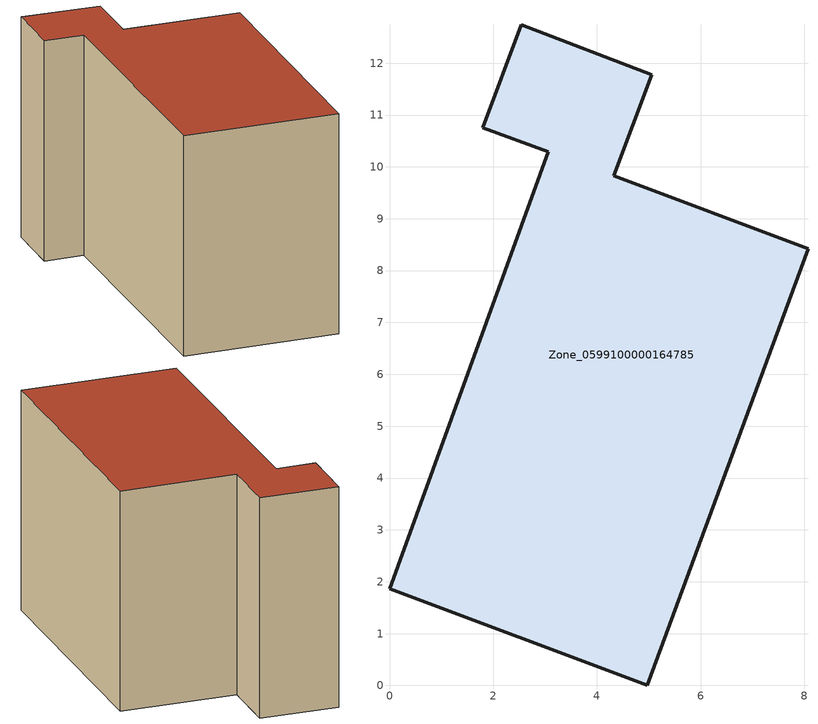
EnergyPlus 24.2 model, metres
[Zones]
Zone_0599100000164785
 floor ground (C_G): 3.06,10.29 1.8,10.76 2.54,12.74 5.05,11.78 4.33,9.83 8.07,8.43 4.97,0 0,1.86 z0
 wall outside (C_F): 4.33,9.83 5.05,11.78 2.54,12.74 1.8,10.76 3.06,10.29 0,1.86 4.97,0 8.07,8.43 4.33,9.83 z0:7.64
 roof outside (C_R): 4.97,0 8.07,8.43 4.33,9.83 5.05,11.78 2.54,12.74 1.8,10.76 3.06,10.29 0,1.86 z7.64
[BUILDING]
Pand.0599100000164785: North Axis=0; Terrain=City; Loads Convergence Tolerance Value=0.04; Temperature Convergence Tolerance Value=0.4; Solar Distribution=FullExterior; Maximum Number of Warmup Days=25; Minimum Number of Warmup Days=1
[Site:Location]
Rotterdam.The.Hague.AP_ZH_NLD Design_Conditions: Latitude=51.96; Longitude=4.45; Time Zone=1; Elevation=-4.5
[SITE:GROUNDTEMPERATURE:BUILDINGSURFACE]
18, 18, 18, 18, 18, 18, 18, 18, 18, 18, 18, 18
[MATERIAL] Thermal Absorptance=0.9; Solar Absorptance=0.7; Visible Absorptance=0.7
Name | Roughness | Thickness | Conductivity | Density | Specific Heat
G.TI.1975-1991 | MediumSmooth | 0.15 | 0.288461 | 540 | 1210
F.TI.1975-1991 | Rough | 0.3 | 0.230769 | 1920 | 840
R.TI.1975-1991 | MediumRough | 0.2 | 0.153846 | 1500 | 1000
[CONSTRUCTION]
C_G: G.TI.1975-1991
C_F: F.TI.1975-1991
C_R: R.TI.1975-1991
[ZONE]
Zone_0599100000164785: Type=1; Multiplier=1; Ceiling Height=Autocalculate; Volume=Autocalculate; Floor Area=autocalculate; Part of Total Floor Area=Yes
[ZONEINFILTRATION:DESIGNFLOWRATE]
Infil_Zone_0599100000164785: Zone or ZoneList or Space or SpaceList=Zone_0599100000164785; Schedule=AlwaysOn; Design Flow Rate Calculation Method=Flow/Area; Flow Rate per Floor Area=0.003; Constant Term Coefficient=1; Temperature Term Coefficient=0; Velocity Term Coefficient=0; Velocity Squared Term Coefficient=0
[HVACTEMPLATE:ZONE:IDEALLOADSAIRSYSTEM]
Zone_0599100000164785: Maximum Heating Supply Air Temperature=50; Minimum Cooling Supply Air Temperature=13; Maximum Heating Supply Air Humidity Ratio=0.0156; Minimum Cooling Supply Air Humidity Ratio=0.0077; Heating Limit=NoLimit; Cooling Limit=NoLimit; Dehumidification Control Type=ConstantSensibleHeatRatio; Cooling Sensible Heat Ratio=0.7; Dehumidification Setpoint=60; Humidification Control Type=None; Humidification Setpoint=30; Outdoor Air Method=None; Outdoor Air Flow Rate per Person=0.00944; Outdoor Air Flow Rate per Zone Floor Area=0; Outdoor Air Flow Rate per Zone=0; Demand Controlled Ventilation Type=None; Outdoor Air Economizer Type=NoEconomizer; Heat Recovery Type=None; Sensible Heat Recovery Effectiveness=0.7; Latent Heat Recovery Effectiveness=0.65
[ZONECONTROL:THERMOSTAT]
ThermostatControl_Zone_0599100000164785: Zone or ZoneList=Zone_0599100000164785; Control Type Schedule=DualSetpointControlType; Control 1=Thermostat_Zone_0599100000164785; Temperature Difference Between Cutout And Setpoint=0
[THERMOSTATSETPOINT:DUALSETPOINT]
Thermostat_Zone_0599100000164785: Heating Setpoint Temperature Schedule=HeatingSetpoint_Zone_0599100000164785; Cooling Setpoint Temperature Schedule=CoolingSetpoint_Zone_0599100000164785
[SCHEDULE:COMPACT]
HeatingSetpoint_Zone_0599100000164785: Through: 12/31, For: AllDays, Until: 24:00, 21
CoolingSetpoint_Zone_0599100000164785: Through: 12/31, For: AllDays, Until: 24:00, 24
DualSetpointControlType: Through: 12/31, For: AllDays, Until: 24:00, 4
AlwaysOn: Through: 12/31, For: AllDays, Until: 24:00, 1
